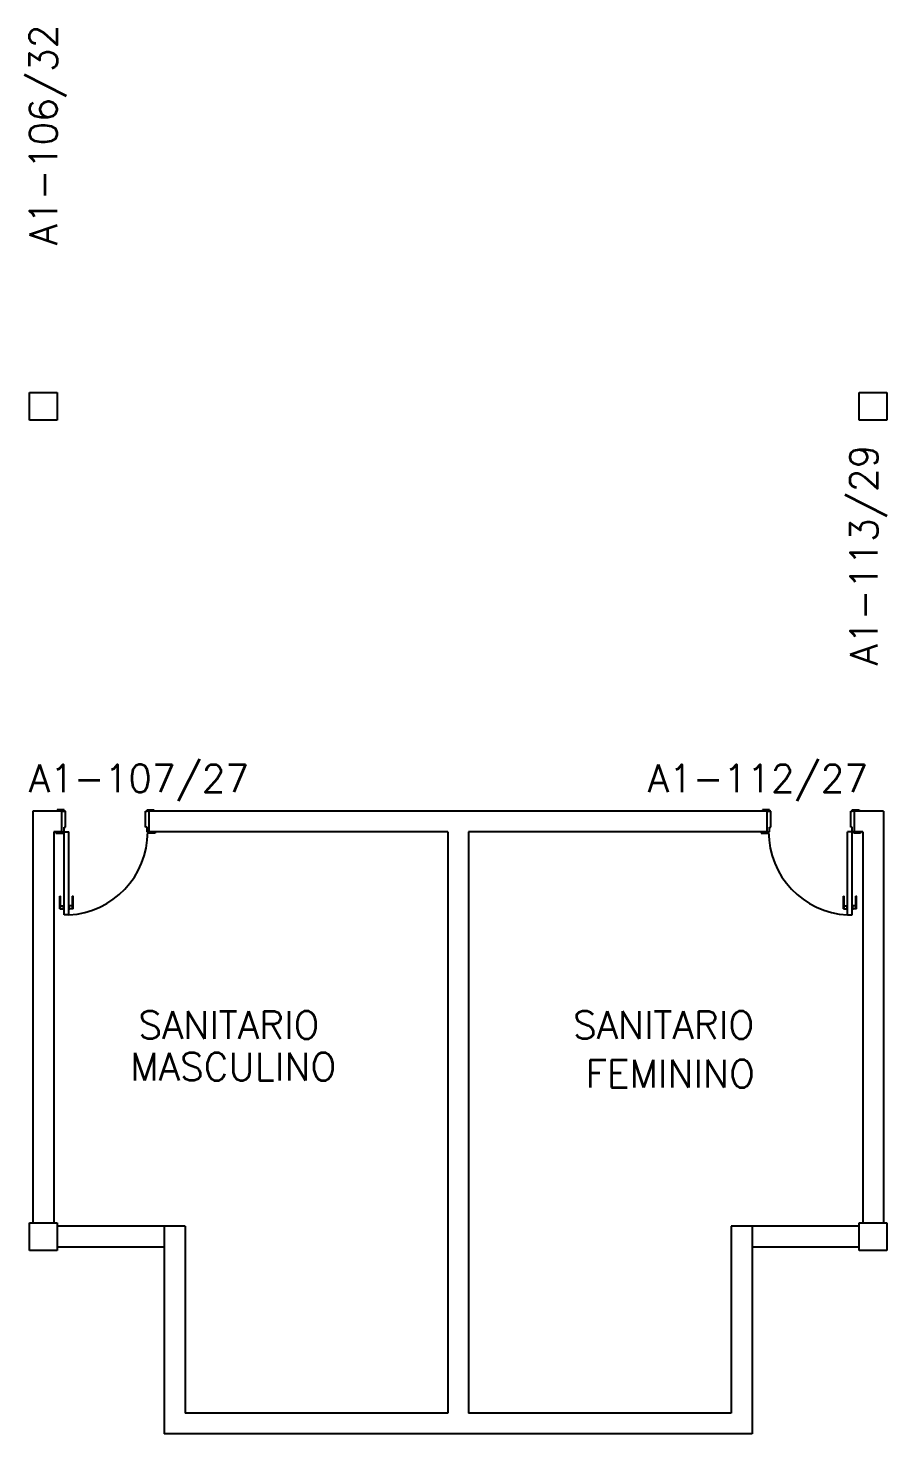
# Model space of a CAD drawing. Header units: millimetres. Extents: x 4436 to 4619, y 1272 to 1428.
# Drawn here: x 4541.57 to 4547.78, y 1294.37 to 1304.53 of the extents above; entities that cross this region are included whole.
import ezdxf

# ---------------------------------------------------------------- set-up
doc = ezdxf.new("R2010")
doc.units = ezdxf.units.MM
for name, color, linetype in [('ALV', 2, 'Continuous'), ('ENDEREÇO', 2, 'Continuous'), ('ESTR', 3, 'Continuous'), ('MACANETA', 2, 'Continuous'), ('MARCO', 2, 'Continuous'), ('PORTA', 2, 'Continuous'), ('TEXTO', 2, 'Continuous')]:
    doc.layers.add(name, color=color, linetype=linetype)
doc.styles.add('UNB1-100', font='simplex.shx', dxfattribs={"height": 0.2})

# ---------------------------------------------------------------- blocks, each defined once
blk = doc.blocks.new('DOOR60')
at = {"layer": 'MACANETA', "color": 1}
for p, q in [((-0.015, -0.465), (-0.01, -0.465)), ((-0.015, -0.555), (-0.015, -0.465)), ((-0.01, -0.555), (-0.01, -0.465)), ((0.08, -0.465), (0.075, -0.465)), ((0.075, -0.555), (0.075, -0.465)), ((0.08, -0.555), (0.08, -0.465)), ((-0.015, -0.555), (0.012, -0.555)), ((-0.01, -0.535), (0.012, -0.535)), ((0.012, -0.563), (0.012, -0.528)), ((0.012, -0.528), (0.015, -0.528)), ((0.012, -0.563), (0.015, -0.563)), ((0.053, -0.528), (0.05, -0.528)), ((0.053, -0.563), (0.05, -0.563)), ((0.053, -0.563), (0.053, -0.528)), ((0.075, -0.535), (0.053, -0.535)), ((0.08, -0.555), (0.053, -0.555))]:
    blk.add_line(p, q, dxfattribs=at)
at = {"layer": 'PORTA'}
for p, q in [((0.015, -0.6), (0.015, 0)), ((0.015, 0), (0.05, 0)), ((0.05, -0.6), (0.05, 0)), ((0.05, -0.6), (0.015, -0.6))]:
    blk.add_line(p, q, dxfattribs=at)
at = {"layer": 'PORTA', "color": 1}
blk.add_arc((0.02, 0), 0.6, 272.866, 0, dxfattribs=at)
blk = doc.blocks.new('DOOR-60')
at = {"layer": 'MACANETA', "color": 1}
for p, q in [((-0.08, -0.555), (-0.08, -0.465)), ((-0.08, -0.465), (-0.075, -0.465)), ((-0.075, -0.555), (-0.075, -0.465)), ((0.01, -0.555), (0.01, -0.465)), ((0.015, -0.465), (0.01, -0.465)), ((0.015, -0.555), (0.015, -0.465)), ((-0.08, -0.555), (-0.053, -0.555)), ((-0.075, -0.535), (-0.053, -0.535)), ((-0.053, -0.528), (-0.05, -0.528)), ((-0.053, -0.563), (-0.053, -0.528)), ((-0.053, -0.563), (-0.05, -0.563)), ((-0.012, -0.528), (-0.015, -0.528)), ((-0.012, -0.563), (-0.015, -0.563)), ((-0.012, -0.563), (-0.012, -0.528)), ((0.01, -0.535), (-0.012, -0.535)), ((0.015, -0.555), (-0.012, -0.555))]:
    blk.add_line(p, q, dxfattribs=at)
at = {"layer": 'PORTA'}
for p, q in [((-0.05, -0.6), (-0.05, 0)), ((-0.015, 0), (-0.05, 0)), ((-0.015, -0.6), (-0.015, 0)), ((-0.05, -0.6), (-0.015, -0.6))]:
    blk.add_line(p, q, dxfattribs=at)
at = {"layer": 'PORTA', "color": 1}
blk.add_arc((-0.02, 0), 0.6, 180, 267.134, dxfattribs=at)

msp = doc.modelspace()

# ---------------------------------------------------------------- linework, layer by layer
at = {"layer": 'ALV'}
for p, q in [((4541.60941, 1298.87345), (4541.60941, 1295.89845)), ((4541.81941, 1298.87345), (4541.60941, 1298.87345)), ((4541.81941, 1298.72345), (4541.81941, 1298.87345)), ((4546.91941, 1298.87345), (4542.44941, 1298.87345)), ((4542.44941, 1298.72345), (4542.44941, 1298.87345)), ((4546.91941, 1298.72345), (4546.91941, 1298.87345)), ((4547.54941, 1298.72345), (4547.54941, 1298.87345)), ((4547.75941, 1298.87345), (4547.54941, 1298.87345)), ((4547.75941, 1298.87345), (4547.75941, 1295.89845)), ((4541.75941, 1298.72345), (4541.75941, 1295.89845)), ((4541.81941, 1298.72345), (4541.75941, 1298.72345)), ((4544.60941, 1298.72345), (4542.44941, 1298.72345)), ((4544.60941, 1298.72345), (4544.60941, 1294.52345)), ((4544.75941, 1298.72345), (4544.75941, 1294.52345)), ((4546.91941, 1298.72345), (4544.75941, 1298.72345)), ((4547.60941, 1298.72345), (4547.54941, 1298.72345)), ((4547.60941, 1298.72345), (4547.60941, 1295.89845)), ((4542.70941, 1295.87345), (4541.78441, 1295.87345)), ((4542.55941, 1295.87345), (4542.55941, 1294.37345)), ((4542.70941, 1295.87345), (4542.70941, 1294.52345)), ((4546.65941, 1295.87345), (4546.65941, 1294.52345)), ((4547.58441, 1295.87345), (4546.65941, 1295.87345)), ((4546.80941, 1295.87345), (4546.80941, 1294.37345)), ((4542.55941, 1295.72345), (4541.78441, 1295.72345)), ((4547.58441, 1295.72345), (4546.80941, 1295.72345)), ((4544.60941, 1294.52345), (4542.70941, 1294.52345)), ((4546.65941, 1294.52345), (4544.75941, 1294.52345)), ((4546.80941, 1294.37345), (4542.55941, 1294.37345))]:
    msp.add_line(p, q, dxfattribs=at)
at = {"layer": 'ESTR'}
for p, q in [((4541.58441, 1301.89845), (4541.78441, 1301.89845)), ((4541.58441, 1301.69845), (4541.58441, 1301.89845)), ((4541.78441, 1301.89845), (4541.78441, 1301.69845)), ((4547.58441, 1301.89845), (4547.78441, 1301.89845)), ((4547.58441, 1301.69845), (4547.58441, 1301.89845)), ((4547.78441, 1301.89845), (4547.78441, 1301.69845)), ((4541.78441, 1301.69845), (4541.58441, 1301.69845)), ((4547.78441, 1301.69845), (4547.58441, 1301.69845)), ((4541.58441, 1295.89845), (4541.78441, 1295.89845)), ((4541.58441, 1295.69845), (4541.58441, 1295.89845)), ((4541.78441, 1295.89845), (4541.78441, 1295.69845)), ((4547.58441, 1295.89845), (4547.78441, 1295.89845)), ((4547.58441, 1295.69845), (4547.58441, 1295.89845)), ((4547.78441, 1295.89845), (4547.78441, 1295.69845)), ((4541.78441, 1295.69845), (4541.58441, 1295.69845)), ((4547.78441, 1295.69845), (4547.58441, 1295.69845))]:
    msp.add_line(p, q, dxfattribs=at)
at = {"layer": 'MARCO'}
for p, q in [((4541.83441, 1298.88345), (4541.78441, 1298.88345)), ((4541.78441, 1298.88345), (4541.78441, 1298.87345)), ((4541.83441, 1298.88345), (4541.78441, 1298.88345)), ((4541.78441, 1298.88345), (4541.78441, 1298.87345)), ((4541.81941, 1298.87345), (4541.83441, 1298.87345)), ((4541.81941, 1298.87345), (4541.83441, 1298.87345)), ((4541.83441, 1298.87345), (4541.83441, 1298.88345)), ((4541.83441, 1298.87345), (4541.83441, 1298.88345)), ((4541.84441, 1298.87345), (4541.83441, 1298.87345)), ((4541.84441, 1298.87345), (4541.83441, 1298.87345)), ((4541.84441, 1298.75845), (4541.84441, 1298.87345)), ((4541.84441, 1298.75845), (4541.84441, 1298.87345)), ((4542.42441, 1298.75845), (4542.42441, 1298.87345)), ((4542.42441, 1298.87345), (4542.43441, 1298.87345)), ((4542.42441, 1298.75845), (4542.42441, 1298.87345)), ((4542.42441, 1298.87345), (4542.43441, 1298.87345)), ((4542.43441, 1298.87345), (4542.43441, 1298.88345)), ((4542.43441, 1298.88345), (4542.48441, 1298.88345)), ((4542.43441, 1298.87345), (4542.43441, 1298.88345)), ((4542.43441, 1298.88345), (4542.48441, 1298.88345)), ((4542.44941, 1298.87345), (4542.43441, 1298.87345)), ((4542.44941, 1298.87345), (4542.43441, 1298.87345)), ((4542.48441, 1298.88345), (4542.48441, 1298.87345)), ((4542.48441, 1298.88345), (4542.48441, 1298.87345)), ((4546.93441, 1298.88345), (4546.88441, 1298.88345)), ((4546.88441, 1298.88345), (4546.88441, 1298.87345)), ((4546.93441, 1298.88345), (4546.88441, 1298.88345)), ((4546.88441, 1298.88345), (4546.88441, 1298.87345)), ((4546.91941, 1298.87345), (4546.93441, 1298.87345)), ((4546.91941, 1298.87345), (4546.93441, 1298.87345)), ((4546.93441, 1298.87345), (4546.93441, 1298.88345)), ((4546.93441, 1298.87345), (4546.93441, 1298.88345)), ((4546.94441, 1298.87345), (4546.93441, 1298.87345)), ((4546.94441, 1298.87345), (4546.93441, 1298.87345)), ((4546.94441, 1298.75845), (4546.94441, 1298.87345)), ((4546.94441, 1298.75845), (4546.94441, 1298.87345)), ((4547.52441, 1298.75845), (4547.52441, 1298.87345)), ((4547.52441, 1298.87345), (4547.53441, 1298.87345)), ((4547.52441, 1298.75845), (4547.52441, 1298.87345)), ((4547.52441, 1298.87345), (4547.53441, 1298.87345)), ((4547.53441, 1298.87345), (4547.53441, 1298.88345)), ((4547.53441, 1298.88345), (4547.58441, 1298.88345)), ((4547.53441, 1298.87345), (4547.53441, 1298.88345)), ((4547.53441, 1298.88345), (4547.58441, 1298.88345)), ((4547.54941, 1298.87345), (4547.53441, 1298.87345)), ((4547.54941, 1298.87345), (4547.53441, 1298.87345)), ((4547.58441, 1298.88345), (4547.58441, 1298.87345)), ((4547.58441, 1298.88345), (4547.58441, 1298.87345)), ((4541.77441, 1298.72345), (4541.77441, 1298.71345)), ((4541.77441, 1298.72345), (4541.77441, 1298.71345)), ((4541.81941, 1298.72345), (4541.82441, 1298.72345)), ((4541.81941, 1298.72345), (4541.82441, 1298.72345)), ((4541.82441, 1298.71345), (4541.82441, 1298.72345)), ((4541.82441, 1298.72345), (4541.83441, 1298.72345)), ((4541.82441, 1298.71345), (4541.82441, 1298.72345)), ((4541.82441, 1298.72345), (4541.83441, 1298.72345)), ((4541.83441, 1298.72345), (4541.83441, 1298.75845)), ((4541.83441, 1298.75845), (4541.84441, 1298.75845)), ((4541.83441, 1298.72345), (4541.83441, 1298.75845)), ((4541.83441, 1298.75845), (4541.84441, 1298.75845)), ((4542.43441, 1298.75845), (4542.42441, 1298.75845)), ((4542.43441, 1298.75845), (4542.42441, 1298.75845)), ((4542.43441, 1298.72345), (4542.43441, 1298.75845)), ((4542.43441, 1298.72345), (4542.43441, 1298.75845)), ((4542.44441, 1298.72345), (4542.43441, 1298.72345)), ((4542.44441, 1298.72345), (4542.43441, 1298.72345)), ((4542.44441, 1298.71345), (4542.44441, 1298.72345)), ((4542.44941, 1298.72345), (4542.44441, 1298.72345)), ((4542.44441, 1298.71345), (4542.44441, 1298.72345)), ((4542.44941, 1298.72345), (4542.44441, 1298.72345)), ((4542.49441, 1298.72345), (4542.49441, 1298.71345)), ((4542.49441, 1298.72345), (4542.49441, 1298.71345)), ((4546.87441, 1298.72345), (4546.87441, 1298.71345)), ((4546.87441, 1298.72345), (4546.87441, 1298.71345)), ((4546.91941, 1298.72345), (4546.92441, 1298.72345)), ((4546.91941, 1298.72345), (4546.92441, 1298.72345)), ((4546.92441, 1298.71345), (4546.92441, 1298.72345)), ((4546.92441, 1298.72345), (4546.93441, 1298.72345)), ((4546.92441, 1298.71345), (4546.92441, 1298.72345)), ((4546.92441, 1298.72345), (4546.93441, 1298.72345)), ((4546.93441, 1298.72345), (4546.93441, 1298.75845)), ((4546.93441, 1298.75845), (4546.94441, 1298.75845)), ((4546.93441, 1298.72345), (4546.93441, 1298.75845)), ((4546.93441, 1298.75845), (4546.94441, 1298.75845)), ((4547.53441, 1298.75845), (4547.52441, 1298.75845)), ((4547.53441, 1298.75845), (4547.52441, 1298.75845)), ((4547.53441, 1298.72345), (4547.53441, 1298.75845)), ((4547.53441, 1298.72345), (4547.53441, 1298.75845)), ((4547.54441, 1298.72345), (4547.53441, 1298.72345)), ((4547.54441, 1298.72345), (4547.53441, 1298.72345)), ((4547.54441, 1298.71345), (4547.54441, 1298.72345)), ((4547.54941, 1298.72345), (4547.54441, 1298.72345)), ((4547.54441, 1298.71345), (4547.54441, 1298.72345)), ((4547.54941, 1298.72345), (4547.54441, 1298.72345)), ((4547.59441, 1298.72345), (4547.59441, 1298.71345)), ((4547.59441, 1298.72345), (4547.59441, 1298.71345)), ((4541.77441, 1298.71345), (4541.82441, 1298.71345)), ((4541.77441, 1298.71345), (4541.82441, 1298.71345)), ((4542.49441, 1298.71345), (4542.44441, 1298.71345)), ((4542.49441, 1298.71345), (4542.44441, 1298.71345)), ((4546.87441, 1298.71345), (4546.92441, 1298.71345)), ((4546.87441, 1298.71345), (4546.92441, 1298.71345)), ((4547.59441, 1298.71345), (4547.54441, 1298.71345)), ((4547.59441, 1298.71345), (4547.54441, 1298.71345))]:
    msp.add_line(p, q, dxfattribs=at)

# ---------------------------------------------------------------- block references
at = {"layer": 'PORTA'}
for name, p in [('DOOR60', (4541.81941, 1298.72345)), ('DOOR-60', (4547.54941, 1298.72345))]:
    msp.add_blockref(name, p, dxfattribs=at)

# ---------------------------------------------------------------- texts
at = {"layer": 'ENDEREÇO', "style": 'UNB1-100'}
for s, p in [('A1-106/32', (4541.78361, 1302.96384)), ('A1-113/29', (4547.71759, 1299.92786))]:
    msp.add_text(s, height=0.2, rotation=90, dxfattribs=at).set_placement(p)
for s, p in [('A1-107/27', (4541.57853, 1299.01162)), ('A1-112/27', (4546.05391, 1299.01162))]:
    msp.add_text(s, height=0.2, dxfattribs=at).set_placement(p)
at = {"layer": 'TEXTO', "style": 'UNB1-100'}
for s, p in [('SANITARIO', (4542.37048, 1297.22918)), ('SANITARIO', (4545.51366, 1297.22918)), ('MASCULINO', (4542.31244, 1296.92751)), ('FEMININO', (4545.6052, 1296.87677))]:
    msp.add_text(s, height=0.2, dxfattribs=at).set_placement(p)

doc.saveas('drawing.dxf')
